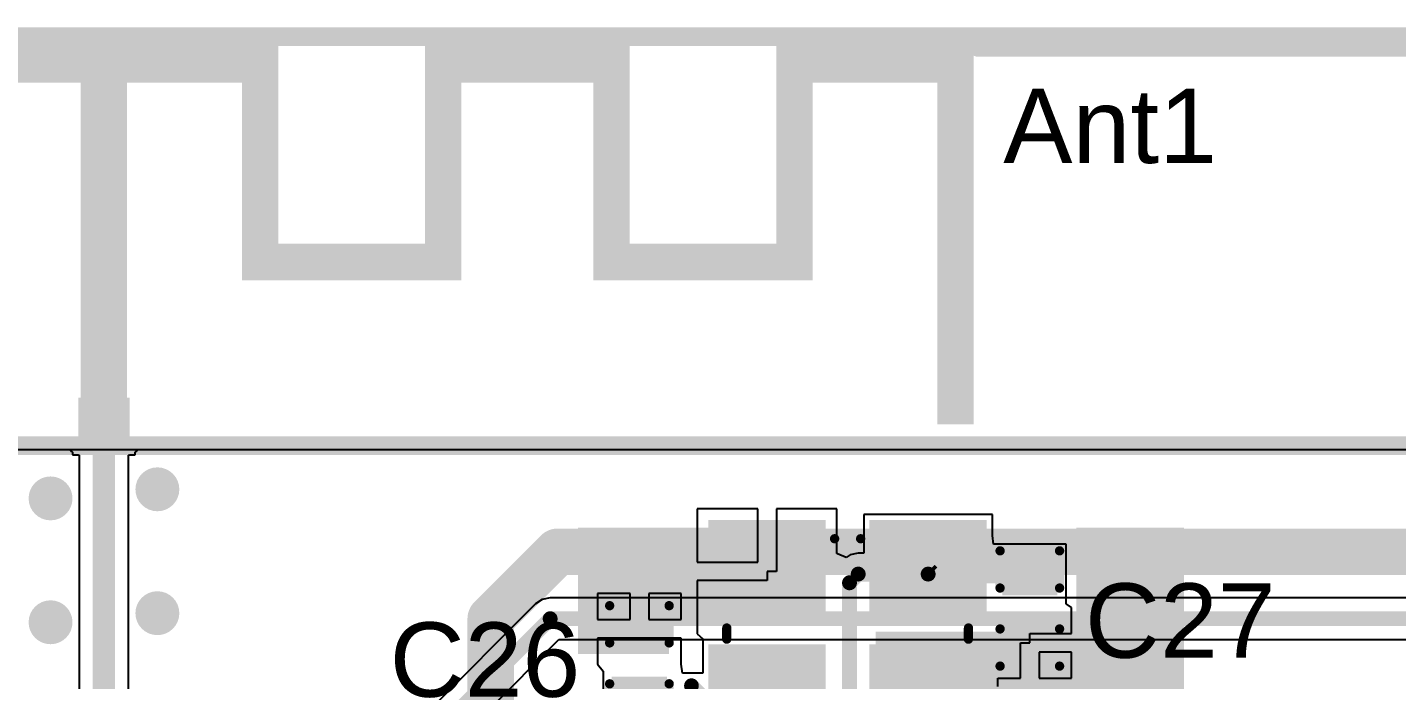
# Model space of a CAD drawing. Header units: millimetres. Extents: x -0.29 to 3.46, y -0.11 to 2.46.
# Drawn here: x 0.148 to 0.884, y 2.114 to 2.465 of the extents above; entities that cross this region are included whole.
import ezdxf

# ---------------------------------------------------------------- set-up
doc = ezdxf.new("R2010")
doc.units = ezdxf.units.MM
doc.header["$MEASUREMENT"] = 0
for name, color, linetype in [('BottomLayer', 5, 'Continuous'), ('Mechanical2', 216, 'Continuous'), ('TopLayer', 1, 'Continuous'), ('TopOverlay', 2, 'Continuous'), ('TopPaste', 8, 'Continuous'), ('TopSolder', 216, 'Continuous'), ('ViaHoleLayer', 16, 'Continuous')]:
    doc.layers.add(name, color=color, linetype=linetype)
doc.styles.add('Arial', font='', dxfattribs={"height": 0.2})
doc.styles.get('Arial').set_extended_font_data('Arial')

# ---------------------------------------------------------------- blocks, each defined once
blk = doc.blocks.new('ESP_P_____A_______1')
at = {"layer": 'TopLayer'}
for points in [[(0.19684, 0.19331), (0.19684, 0.213), (-0.00001, 0.213), (-0.00001, 0.19331)], [(0.27559, 0.21299), (0.27559, 0.19331), (0.38583, 0.19331), (0.38583, 0.21299)], [(0.46456, 0.213), (0.46456, 0.19331), (0.57085, 0.19331), (0.57085, 0.213)], [(0.48425, 0.199), (0.46457, 0.199), (0.46457, 0.08701), (0.48425, 0.08701)], [(0.55119, 0.00946), (0.57087, 0.00946), (0.57087, 0.19901), (0.55119, 0.19901)], [(0, 0), (0.0248, 0), (0.0248, 0.194), (0, 0.194)], [(0.09055, 0), (0.11535, 0), (0.11535, 0.198), (0.09055, 0.198)], [(0.17717, 0.08701), (0.19685, 0.08701), (0.19685, 0.198), (0.17717, 0.198)], [(0.29528, 0.198), (0.27559, 0.198), (0.27559, 0.08701), (0.29528, 0.08701)], [(0.36614, 0.08701), (0.38583, 0.08701), (0.38583, 0.198), (0.36614, 0.198)], [(0.281, 0.08701), (0.281, 0.10669), (0.192, 0.10669), (0.192, 0.08701)], [(0.471, 0.08701), (0.471, 0.10669), (0.38, 0.10669), (0.38, 0.08701)], [(0.00216, 0.01984), (0.02184, 0.01984), (0.02184, 0.00016), (0.00216, 0.00016)], [(0.09316, 0.01984), (0.11284, 0.01984), (0.11284, 0.00016), (0.09316, 0.00016)]]:
    blk.add_hatch(color=1, dxfattribs=at).paths.add_polyline_path(points)
at = {"layer": 'TopPaste'}
for points in [[(0.00216, 0.01984), (0.02184, 0.01984), (0.02184, 0.00016), (0.00216, 0.00016)], [(0.09316, 0.01984), (0.11284, 0.01984), (0.11284, 0.00016), (0.09316, 0.00016)]]:
    blk.add_hatch(color=8, dxfattribs=at).paths.add_polyline_path(points)
at = {"layer": 'TopSolder'}
for points in [[(-0.00184, 0.02384), (0.02584, 0.02384), (0.02584, -0.00384), (-0.00184, -0.00384)], [(0.08916, 0.02384), (0.11684, 0.02384), (0.11684, -0.00384), (0.08916, -0.00384)]]:
    blk.add_hatch(color=216, dxfattribs=at).paths.add_polyline_path(points)
blk = doc.blocks.new('X322540MPB4SI__11')
at = {"layer": 'TopLayer'}
for points in [[(-0.07087, 0.05709), (-0.01575, 0.05709), (-0.01575, 0.00984), (-0.07087, 0.00984)], [(0.01575, 0.05709), (0.07087, 0.05709), (0.07087, 0.00984), (0.01575, 0.00984)], [(-0.07087, -0.00984), (-0.01575, -0.00984), (-0.01575, -0.05709), (-0.07087, -0.05709)], [(0.01575, -0.00984), (0.07087, -0.00984), (0.07087, -0.05709), (0.01575, -0.05709)]]:
    blk.add_hatch(color=1, dxfattribs=at).paths.add_polyline_path(points)
at = {"layer": 'TopPaste'}
for points in [[(-0.07087, 0.05709), (-0.01575, 0.05709), (-0.01575, 0.00984), (-0.07087, 0.00984)], [(0.01575, 0.05709), (0.07087, 0.05709), (0.07087, 0.00984), (0.01575, 0.00984)], [(-0.07087, -0.00984), (-0.01575, -0.00984), (-0.01575, -0.05709), (-0.07087, -0.05709)], [(0.01575, -0.00984), (0.07087, -0.00984), (0.07087, -0.05709), (0.01575, -0.05709)]]:
    blk.add_hatch(color=8, dxfattribs=at).paths.add_polyline_path(points)
at = {"layer": 'TopSolder'}
for points in [[(-0.07487, 0.06109), (-0.01175, 0.06109), (-0.01175, 0.00584), (-0.07487, 0.00584)], [(0.01175, 0.06109), (0.07487, 0.06109), (0.07487, 0.00584), (0.01175, 0.00584)], [(-0.07487, -0.00584), (-0.01175, -0.00584), (-0.01175, -0.06109), (-0.07487, -0.06109)], [(0.01175, -0.00584), (0.07487, -0.00584), (0.07487, -0.06109), (0.01175, -0.06109)]]:
    blk.add_hatch(color=216, dxfattribs=at).paths.add_polyline_path(points)
at = {"layer": 'TopOverlay'}
for points, const_width in [([(-0.007, 0.051), (0.007, 0.051)], 0.005), ([(-0.065, -0.003), (-0.065, 0.003)], 0.005), ([(0.065, -0.003), (0.065, 0.003)], 0.005), ([(-0.084, -0.028), (-0.078, -0.034)], 0.00787), ([(-0.084, -0.04), (-0.084, -0.028)], 0.00787), ([(-0.084, -0.04), (-0.078, -0.034)], 0.00787), ([(-0.007, -0.051), (0.007, -0.051)], 0.005)]:
    blk.add_lwpolyline(points, dxfattribs=dict(at, const_width=const_width))
for points, const_width in [([(-0.00825, 0.051, 1), (-0.00575, 0.051, 1)], 0.0025), ([(0.00575, 0.051, 1), (0.00825, 0.051, 1)], 0.0025), ([(-0.06625, 0.003, 1), (-0.06375, 0.003, 1)], 0.0025), ([(0.06375, 0.003, 1), (0.06625, 0.003, 1)], 0.0025), ([(-0.06625, -0.003, 1), (-0.06375, -0.003, 1)], 0.0025), ([(0.06375, -0.003, 1), (0.06625, -0.003, 1)], 0.0025), ([(-0.08597, -0.028, 1), (-0.08203, -0.028, 1)], 0.00394), ([(-0.08597, -0.028, 1), (-0.08203, -0.028, 1)], 0.00394), ([(-0.08597, -0.04, 1), (-0.08203, -0.04, 1)], 0.00394), ([(-0.08597, -0.04, 1), (-0.08203, -0.04, 1)], 0.00394), ([(-0.07997, -0.034, 1), (-0.07603, -0.034, 1)], 0.00394), ([(-0.07997, -0.034, 1), (-0.07603, -0.034, 1)], 0.00394), ([(-0.00825, -0.051, 1), (-0.00575, -0.051, 1)], 0.0025), ([(0.00575, -0.051, 1), (0.00825, -0.051, 1)], 0.0025)]:
    blk.add_lwpolyline(points, format="xyb", close=True, dxfattribs=dict(at, const_width=const_width))
blk = doc.blocks.new('C___0402_129')
at = {"layer": 'TopLayer'}
for points in [[(-0.0275, -0.0125), (-0.0275, 0.0125), (-0.0095, 0.0125), (-0.0095, -0.0125)], [(0.0095, -0.0125), (0.0095, 0.0125), (0.0275, 0.0125), (0.0275, -0.0125)]]:
    blk.add_hatch(color=1, dxfattribs=at).paths.add_polyline_path(points)
at = {"layer": 'TopPaste'}
for points in [[(-0.0275, -0.0125), (-0.0275, 0.0125), (-0.0095, 0.0125), (-0.0095, -0.0125)], [(0.0095, -0.0125), (0.0095, 0.0125), (0.0275, 0.0125), (0.0275, -0.0125)]]:
    blk.add_hatch(color=8, dxfattribs=at).paths.add_polyline_path(points)
at = {"layer": 'TopSolder'}
for points in [[(-0.02986, -0.01486), (-0.02986, 0.01486), (-0.00714, 0.01486), (-0.00714, -0.01486)], [(0.00714, -0.01486), (0.00714, 0.01486), (0.02986, 0.01486), (0.02986, -0.01486)]]:
    blk.add_hatch(color=216, dxfattribs=at).paths.add_polyline_path(points)
at = {"layer": 'TopOverlay', "const_width": 0.005}
for points in [[(-0.031, 0.016), (-0.031, -0.016)], [(-0.031, 0.016), (-0.011, 0.016)], [(0.011, 0.016), (0.031, 0.016)], [(0.031, 0.016), (0.031, -0.016)], [(-0.031, -0.016), (-0.011, -0.016)], [(0.011, -0.016), (0.031, -0.016)]]:
    blk.add_lwpolyline(points, dxfattribs=at)
at = {"layer": 'TopOverlay', "const_width": 0.0025}
for points in [[(-0.03225, 0.016, 1), (-0.02975, 0.016, 1)], [(-0.03225, 0.016, 1), (-0.02975, 0.016, 1)], [(-0.01225, 0.016, 1), (-0.00975, 0.016, 1)], [(0.00975, 0.016, 1), (0.01225, 0.016, 1)], [(0.02975, 0.016, 1), (0.03225, 0.016, 1)], [(0.02975, 0.016, 1), (0.03225, 0.016, 1)], [(-0.03225, -0.016, 1), (-0.02975, -0.016, 1)], [(-0.03225, -0.016, 1), (-0.02975, -0.016, 1)], [(-0.01225, -0.016, 1), (-0.00975, -0.016, 1)], [(0.00975, -0.016, 1), (0.01225, -0.016, 1)], [(0.02975, -0.016, 1), (0.03225, -0.016, 1)], [(0.02975, -0.016, 1), (0.03225, -0.016, 1)]]:
    blk.add_lwpolyline(points, format="xyb", close=True, dxfattribs=at)
blk = doc.blocks.new('C___0402_130')
at = {"layer": 'TopLayer'}
for points in [[(-0.0275, -0.0125), (-0.0275, 0.0125), (-0.0095, 0.0125), (-0.0095, -0.0125)], [(0.0095, -0.0125), (0.0095, 0.0125), (0.0275, 0.0125), (0.0275, -0.0125)]]:
    blk.add_hatch(color=1, dxfattribs=at).paths.add_polyline_path(points)
at = {"layer": 'TopPaste'}
for points in [[(-0.0275, -0.0125), (-0.0275, 0.0125), (-0.0095, 0.0125), (-0.0095, -0.0125)], [(0.0095, -0.0125), (0.0095, 0.0125), (0.0275, 0.0125), (0.0275, -0.0125)]]:
    blk.add_hatch(color=8, dxfattribs=at).paths.add_polyline_path(points)
at = {"layer": 'TopSolder'}
for points in [[(-0.02986, -0.01486), (-0.02986, 0.01486), (-0.00714, 0.01486), (-0.00714, -0.01486)], [(0.00714, -0.01486), (0.00714, 0.01486), (0.02986, 0.01486), (0.02986, -0.01486)]]:
    blk.add_hatch(color=216, dxfattribs=at).paths.add_polyline_path(points)
at = {"layer": 'TopOverlay', "const_width": 0.005}
for points in [[(-0.031, -0.016), (-0.031, 0.016)], [(-0.011, 0.016), (-0.031, 0.016)], [(0.031, 0.016), (0.011, 0.016)], [(0.031, -0.016), (0.031, 0.016)], [(-0.011, -0.016), (-0.031, -0.016)], [(0.031, -0.016), (0.011, -0.016)]]:
    blk.add_lwpolyline(points, dxfattribs=at)
at = {"layer": 'TopOverlay', "const_width": 0.0025}
for points in [[(-0.03225, 0.016, 1), (-0.02975, 0.016, 1)], [(-0.03225, 0.016, 1), (-0.02975, 0.016, 1)], [(-0.01225, 0.016, 1), (-0.00975, 0.016, 1)], [(0.00975, 0.016, 1), (0.01225, 0.016, 1)], [(0.02975, 0.016, 1), (0.03225, 0.016, 1)], [(0.02975, 0.016, 1), (0.03225, 0.016, 1)], [(-0.03225, -0.016, 1), (-0.02975, -0.016, 1)], [(-0.03225, -0.016, 1), (-0.02975, -0.016, 1)], [(-0.01225, -0.016, 1), (-0.00975, -0.016, 1)], [(0.00975, -0.016, 1), (0.01225, -0.016, 1)], [(0.02975, -0.016, 1), (0.03225, -0.016, 1)], [(0.02975, -0.016, 1), (0.03225, -0.016, 1)]]:
    blk.add_lwpolyline(points, format="xyb", close=True, dxfattribs=at)

msp = doc.modelspace()

# ---------------------------------------------------------------- hatches: boundary and pattern name
at = {"layer": 'BottomLayer'}
h = msp.add_hatch(color=5, dxfattribs=at)
edge = h.paths.add_edge_path()
edge.add_arc((0.21773, 2.21659), 0.01181, 0, 360)
h = msp.add_hatch(color=5, dxfattribs=at)
edge = h.paths.add_edge_path()
edge.add_arc((0.16027, 2.2117), 0.01181, 0, 360)
h = msp.add_hatch(color=5, dxfattribs=at)
edge = h.paths.add_edge_path()
edge.add_arc((0.456, 2.183), 0.01181, 0, 360)
h = msp.add_hatch(color=5, dxfattribs=at)
edge = h.paths.add_edge_path()
edge.add_arc((0.74, 2.183), 0.01181, 0, 360)
h = msp.add_hatch(color=5, dxfattribs=at)
edge = h.paths.add_edge_path()
edge.add_arc((0.21773, 2.14997), 0.01181, 0, 360)
h = msp.add_hatch(color=5, dxfattribs=at)
edge = h.paths.add_edge_path()
edge.add_arc((0.16027, 2.14509), 0.01181, 0, 360)
h = msp.add_hatch(color=5, dxfattribs=at)
edge = h.paths.add_edge_path()
edge.add_arc((0.747, 2.122), 0.01181, 0, 360)
at = {"layer": 'TopLayer'}
h = msp.add_hatch(color=1, dxfattribs=at)
edge = h.paths.add_edge_path()
edge.add_arc((0.21773, 2.21659), 0.01181, 0, 360)
h = msp.add_hatch(color=1, dxfattribs=at)
edge = h.paths.add_edge_path()
edge.add_arc((0.16027, 2.2117), 0.01181, 0, 360)
for points in [[(0.444, 2.147), (0.573, 2.147), (0.573, 2.196), (0.444, 2.196)], [(0.712, 2.083), (0.77, 2.083), (0.77, 2.196), (0.712, 2.196)], [(0.444, 2.128), (0.493, 2.128), (0.493, 2.15), (0.444, 2.15)], [(0.674, 2.123), (0.77, 2.123), (0.77, 2.146), (0.674, 2.146)], [(0.77, 2.083), (0.77, 2.14), (0.604, 2.14), (0.604, 2.083)]]:
    msp.add_hatch(color=1, dxfattribs=at).paths.add_polyline_path(points)
h = msp.add_hatch(color=1, dxfattribs=at)
edge = h.paths.add_edge_path()
edge.add_arc((0.456, 2.183), 0.01181, 0, 360)
h = msp.add_hatch(color=1, dxfattribs=at)
edge = h.paths.add_edge_path()
edge.add_arc((0.74, 2.183), 0.01181, 0, 360)
h = msp.add_hatch(color=1, dxfattribs=at)
edge = h.paths.add_edge_path()
edge.add_arc((0.21773, 2.14997), 0.01181, 0, 360)
h = msp.add_hatch(color=1, dxfattribs=at)
edge = h.paths.add_edge_path()
edge.add_arc((0.16027, 2.14509), 0.01181, 0, 360)
h = msp.add_hatch(color=1, dxfattribs=at)
edge = h.paths.add_edge_path()
edge.add_arc((0.747, 2.122), 0.01181, 0, 360)
at = {"layer": 'ViaHoleLayer'}
h = msp.add_hatch(color=16, dxfattribs=at)
edge = h.paths.add_edge_path()
edge.add_arc((0.16027, 2.2117), 0.00591, 0, 360)
h = msp.add_hatch(color=16, dxfattribs=at)
edge = h.paths.add_edge_path()
edge.add_arc((0.21773, 2.21659), 0.00591, 0, 360)
h = msp.add_hatch(color=16, dxfattribs=at)
edge = h.paths.add_edge_path()
edge.add_arc((0.456, 2.183), 0.00591, 0, 360)
h = msp.add_hatch(color=16, dxfattribs=at)
edge = h.paths.add_edge_path()
edge.add_arc((0.74, 2.183), 0.00591, 0, 360)
h = msp.add_hatch(color=16, dxfattribs=at)
edge = h.paths.add_edge_path()
edge.add_arc((0.16027, 2.14509), 0.00591, 0, 360)
h = msp.add_hatch(color=16, dxfattribs=at)
edge = h.paths.add_edge_path()
edge.add_arc((0.21773, 2.14997), 0.00591, 0, 360)
h = msp.add_hatch(color=16, dxfattribs=at)
edge = h.paths.add_edge_path()
edge.add_arc((0.747, 2.122), 0.00591, 0, 360)

# ---------------------------------------------------------------- linework, layer by layer
at = {"layer": 'BottomLayer'}
for p, q in [((0.04501, 2.23801), (1.253, 2.23801)), ((0.429, 2.15822), (0.42471, 2.15736)), ((1.421, 2.15822), (0.429, 2.15822)), ((0.429, 2.15822), (0.429, 2.15822)), ((0.42107, 2.15493), (0.36307, 2.09693)), ((0.42471, 2.15736), (0.42107, 2.15493)), ((0.42107, 2.15493), (0.42107, 2.15493)), ((0.38222, 2.08435), (0.43365, 2.13578)), ((0.43365, 2.13578), (1.41635, 2.13578))]:
    msp.add_line(p, q, dxfattribs=at)
for points, const_width in [([(0.456, 2.183), (0.74, 2.183)], 0.025), ([(0.74, 2.183), (1.23, 2.183)], 0.025), ([(0.371, 2.089), (0.429, 2.147)], 0.008), ([(0.429, 2.147), (1.421, 2.147)], 0.008)]:
    msp.add_lwpolyline(points, dxfattribs=dict(at, const_width=const_width))
for points, const_width in [([(0.44975, 2.183, 1), (0.46225, 2.183, 1)], 0.0125), ([(0.73375, 2.183, 1), (0.74625, 2.183, 1)], 0.0125), ([(0.73375, 2.183, 1), (0.74625, 2.183, 1)], 0.0125), ([(0.427, 2.147, 1), (0.431, 2.147, 1)], 0.004), ([(0.427, 2.147, 1), (0.431, 2.147, 1)], 0.004)]:
    msp.add_lwpolyline(points, format="xyb", close=True, dxfattribs=dict(at, const_width=const_width))
at = {"layer": 'Mechanical2', "const_width": 0.01}
msp.add_lwpolyline([(0, 2.46), (3.454, 2.46)], dxfattribs=at)
at = {"layer": 'TopLayer'}
for p, q in [((0.11784, 2.23801), (0.1708, 2.23801)), ((0.1708, 2.23801), (0.1715, 2.23695)), ((0.1715, 2.23695), (0.17216, 2.23652)), ((0.17216, 2.23652), (0.17216, 2.23516)), ((0.17216, 2.23516), (0.17507, 2.23516)), ((0.17507, 2.23516), (0.17575, 2.23502)), ((0.17575, 2.23502), (0.17575, 2.04978)), ((0.20225, 2.23504), (0.20284, 2.23516)), ((0.20225, 2.04978), (0.20225, 2.23504)), ((0.20284, 2.23516), (0.20584, 2.23516)), ((0.20584, 2.23658), (0.2064, 2.23695)), ((0.20584, 2.23516), (0.20584, 2.23658)), ((0.2064, 2.23695), (0.20711, 2.23801)), ((0.20711, 2.23801), (1.253, 2.23801)), ((0.54069, 2.20609), (0.50813, 2.20609)), ((0.50813, 2.20609), (0.50813, 2.17746)), ((0.54069, 2.17746), (0.54069, 2.20609)), ((0.58325, 2.20609), (0.55069, 2.20609)), ((0.55069, 2.20609), (0.55069, 2.17246)), ((0.58325, 2.18215), (0.58325, 2.20609)), ((0.66687, 2.20309), (0.59775, 2.20309)), ((0.59775, 2.20309), (0.59775, 2.18222)), ((0.66687, 2.19174), (0.66687, 2.20309)), ((0.6675, 2.187), (0.66687, 2.19174)), ((0.58354, 2.18188), (0.58325, 2.18215)), ((0.58825, 2.17993), (0.58354, 2.18188)), ((0.59039, 2.18136), (0.58825, 2.17993)), ((0.59469, 2.18222), (0.59039, 2.18136)), ((0.59775, 2.18222), (0.59469, 2.18222)), ((0.7065, 2.187), (0.6675, 2.187)), ((0.7065, 2.155), (0.7065, 2.187)), ((0.50813, 2.17746), (0.54069, 2.17746)), ((0.54569, 2.16746), (0.50813, 2.16746)), ((0.50813, 2.16746), (0.50813, 2.13884)), ((0.55069, 2.17246), (0.54569, 2.17246)), ((0.54569, 2.17246), (0.54569, 2.16746)), ((0.472, 2.1605), (0.4545, 2.1605)), ((0.4545, 2.1605), (0.4545, 2.1465)), ((0.472, 2.1465), (0.472, 2.1605)), ((0.4995, 2.1605), (0.482, 2.1605)), ((0.482, 2.1605), (0.482, 2.1465)), ((0.4995, 2.1465), (0.4995, 2.1605)), ((0.7095, 2.153), (0.7065, 2.155)), ((0.7095, 2.139), (0.7095, 2.153)), ((0.7095, 2.153), (0.7095, 2.153)), ((0.4545, 2.1465), (0.472, 2.1465)), ((0.482, 2.1465), (0.4995, 2.1465)), ((0.4995, 2.1365), (0.4545, 2.1365)), ((0.4545, 2.1365), (0.4545, 2.12426)), ((0.4995, 2.12426), (0.4995, 2.1365)), ((0.50813, 2.13884), (0.50813, 2.13884)), ((0.50813, 2.13884), (0.51113, 2.13616)), ((0.51113, 2.13616), (0.51113, 2.11777)), ((0.687, 2.134), (0.687, 2.139)), ((0.687, 2.139), (0.7095, 2.139)), ((0.682, 2.115), (0.682, 2.134)), ((0.682, 2.134), (0.687, 2.134)), ((0.7095, 2.129), (0.692, 2.129)), ((0.692, 2.129), (0.692, 2.115)), ((0.7095, 2.115), (0.7095, 2.129)), ((0.4545, 2.12426), (0.4545, 2.1225)), ((0.4545, 2.1225), (0.4575, 2.11874)), ((0.4995, 2.1225), (0.4995, 2.12426)), ((0.50015, 2.11777), (0.4995, 2.1225)), ((0.4575, 2.11874), (0.4575, 2.1175)), ((0.4575, 2.1175), (0.4575, 2.0885)), ((0.51113, 2.11777), (0.50015, 2.11777)), ((0.66987, 2.11054), (0.66987, 2.115)), ((0.66987, 2.115), (0.682, 2.115)), ((0.692, 2.115), (0.7095, 2.115))]:
    msp.add_line(p, q, dxfattribs=at)
for points, const_width in [([(0.189, 2.04978), (0.189, 2.252)], 0.012), ([(0.39702, 2.14702), (0.433, 2.183)], 0.025), ([(0.433, 2.183), (0.456, 2.183)], 0.025), ([(0.59, 2.16631), (0.59469, 2.171)], 0.008), ([(0.59469, 2.171), (0.63231, 2.171)], 0.008), ([(0.63231, 2.17246), (0.63377, 2.171)], 0.01), ([(0.63377, 2.171), (0.687, 2.171)], 0.01), ([(0.59, 2.079), (0.59, 2.16631)], 0.008), ([(0.39702, 2.06959), (0.39702, 2.14702)], 0.025)]:
    msp.add_lwpolyline(points, dxfattribs=dict(at, const_width=const_width))
for points, const_width in [([(0.186, 2.252, 1), (0.192, 2.252, 1)], 0.006), ([(0.42675, 2.183, 1), (0.43925, 2.183, 1)], 0.0125), ([(0.42675, 2.183, 1), (0.43925, 2.183, 1)], 0.0125), ([(0.44975, 2.183, 1), (0.46225, 2.183, 1)], 0.0125), ([(0.59269, 2.171, 1), (0.59669, 2.171, 1)], 0.004), ([(0.59269, 2.171, 1), (0.59669, 2.171, 1)], 0.004), ([(0.62981, 2.17246, 1), (0.63481, 2.17246, 1)], 0.005), ([(0.63031, 2.171, 1), (0.63431, 2.171, 1)], 0.004), ([(0.63127, 2.171, 1), (0.63627, 2.171, 1)], 0.005), ([(0.63127, 2.171, 1), (0.63627, 2.171, 1)], 0.005), ([(0.6845, 2.171, 1), (0.6895, 2.171, 1)], 0.005), ([(0.588, 2.16631, 1), (0.592, 2.16631, 1)], 0.004), ([(0.588, 2.16631, 1), (0.592, 2.16631, 1)], 0.004), ([(0.39077, 2.14702, 1), (0.40327, 2.14702, 1)], 0.0125), ([(0.39077, 2.14702, 1), (0.40327, 2.14702, 1)], 0.0125)]:
    msp.add_lwpolyline(points, format="xyb", close=True, dxfattribs=dict(at, const_width=const_width))
at = {"layer": 'TopOverlay', "const_width": 0.01}
for points in [[(0.6591, 2.45424), (1.251, 2.45424)], [(0.004, 2.24), (1.252, 2.24)]]:
    msp.add_lwpolyline(points, dxfattribs=at)
at = {"layer": 'TopOverlay', "const_width": 0.005}
msp.add_lwpolyline([(0.6566, 2.45424, 1), (0.6616, 2.45424, 1)], format="xyb", close=True, dxfattribs=at)

# ---------------------------------------------------------------- block references
for name, p in [('ESP_P_____A_______1', (0.086, 2.242)), ('X322540MPB4SI__11', (0.589, 2.139))]:
    msp.add_blockref(name, p)
for name, p, rotation in [('C___0402_129', (0.687, 2.1525), 90), ('C___0402_130', (0.477, 2.123), 270)]:
    msp.add_blockref(name, p, dxfattribs=dict(rotation=rotation))

# ---------------------------------------------------------------- texts
at = {"layer": 'TopOverlay', "style": 'Arial'}
for s, p in [('Ant1', (0.67269, 2.39201)), ('C27', (0.71668, 2.12601)), ('C26', (0.34268, 2.10501))]:
    msp.add_text(s, height=0.04, dxfattribs=at).set_placement(p)

doc.saveas('drawing.dxf')
